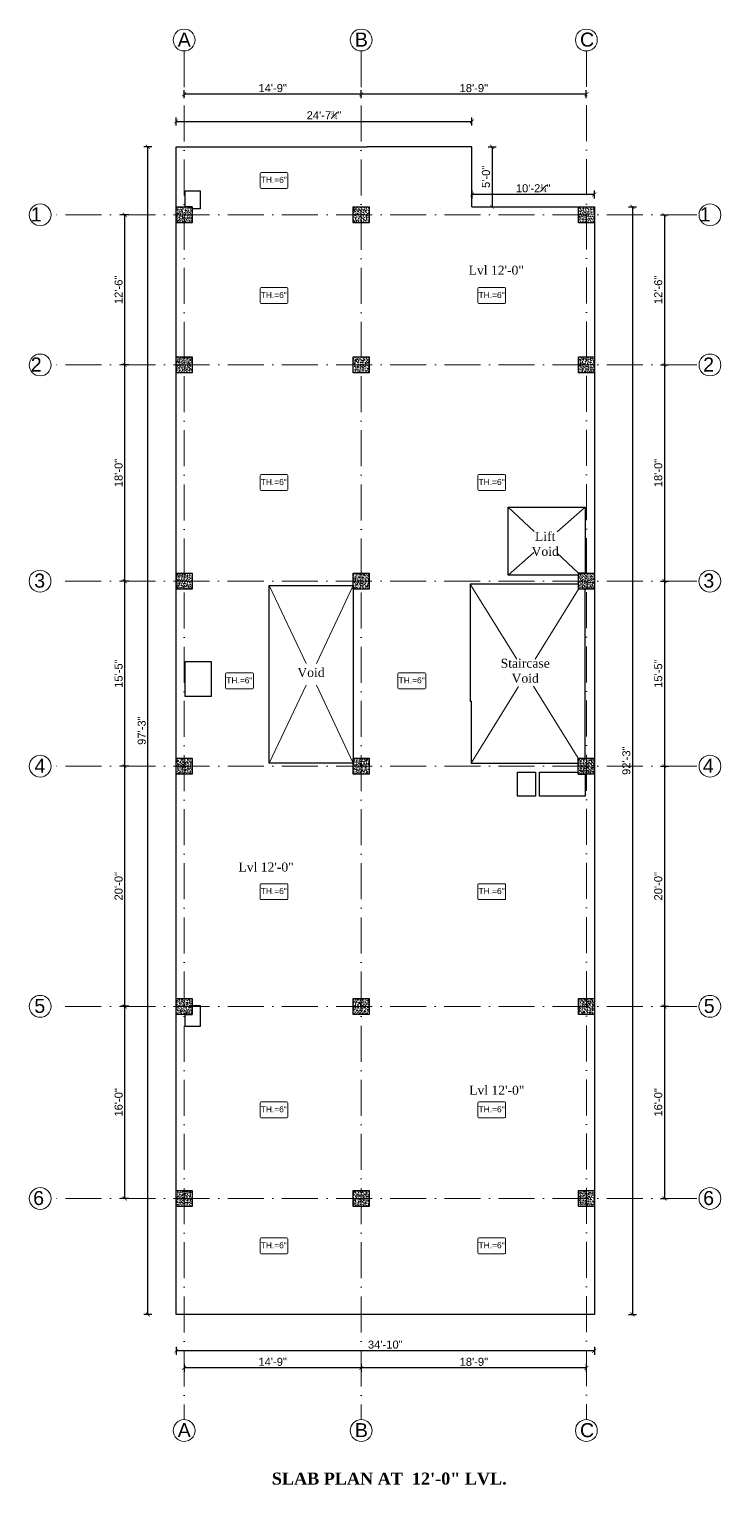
# Model space of a CAD drawing. Header units: inches. Extents: x 10755 to 33653, y -10992 to 10708.
# Drawn here: x 12774 to 13466, y 3460 to 4915 of the extents above; entities that cross this region are included whole.
import ezdxf

# ---------------------------------------------------------------- set-up
doc = ezdxf.new("R2010")
doc.units = ezdxf.units.IN
doc.header["$MEASUREMENT"] = 0
doc.linetypes.add('ACAD_ISO03W100', pattern=[30, 12, -18])
doc.linetypes.add('ACAD_ISO10W100', pattern=[18, 12, -3, 0, -3])
for name, color, linetype, lineweight in [('centerline', 9, 'ACAD_ISO10W100', 5), ('col', 1, 'Continuous', 30), ('dimension center - 8', 134, 'Continuous', 13), ('dimension element- 8', 5, 'Continuous', 13), ('DIMINSION', 5, 'Continuous', 15), ('hatch- rcc', 252, 'Continuous', 5), ('hidden', 52, 'ACAD_ISO03W100', 13), ('rcc slab', 14, 'Continuous', 30), ('Text', 150, 'Continuous', 18), ('text-1-8', 6, 'Continuous', 13), ('wall', 1, 'Continuous', 35)]:
    doc.layers.add(name, color=color, linetype=linetype, lineweight=lineweight)
doc.layers.add('T-TEXT', color=230, linetype='Continuous')
doc.layers.get('DIMINSION').off()
doc.styles.get("Standard").update_dxf_attribs({"font": 'arial.ttf'})
doc.styles.add('suren', font='times.ttf', dxfattribs={"height": 4})
doc.styles.add('Times New Roman', font='times.ttf')
doc.styles.add('titles', font='verdana.ttf')
doc.dimstyles.new('S8', dxfattribs={"dimscale": 8, "dimtxt": 1, "dimasz": 0.5, "dimexe": 0.5, "dimexo": 0.5, "dimgap": 0.25, "dimtad": 1, "dimzin": 3, "dimdsep": 46, "dimlunit": 4, "dimtxsty": 'Standard', "dimblk": 'ARCHTICK', "dimcen": 0, "dimclrd": 256, "dimclre": 256, "dimclrt": 6, "dimadec": 0, "dimazin": 0, "dimtfac": 0.5, "dimtix": 1, "dimtmove": 1, "dimatfit": 3, "dimfxl": 0.5, "dimfxlon": 1, "dimfrac": 1, "dimtolj": 1, "dimtzin": 0, "dimarcsym": 1})

# ---------------------------------------------------------------- blocks, each defined once
blk = doc.blocks.new('ETERWEWE')
at = {"layer": 'hatch- rcc', "linetype": 'Continuous', "ltscale": 30}
h = blk.add_hatch(dxfattribs=at)
h.set_pattern_fill('AR-CONC', color=256, scale=0.5, style=0)
h.set_pattern_definition([(50, (0, 0), (3.586300913, -0.313760675), [0.375, -4.125]), (355, (0, 0), (-0.69375667, 3.76096067), [0.3, -3.3]), (100.4514445, (0.299, -0.026), (2.89254423, 3.447199955), [0.31870096, -3.50571056]), (46.1842, (0, 1), (5.33620665, -0.8275964), [0.5625, -6.1875]), (96.6356355, (0.4447, 0.931), (4.67330973, 4.870593), [0.47805171, -5.2585688]), (351.184164, (0, 1), (4.67330973, 4.870593), [0.45, -4.95]), (21, (0.5, 0.75), (2.98453526, -2.013094453), [0.375, -4.125]), (326, (0.5, 0.75), (1.21657666, 3.625750225), [0.3, -3.3]), (71.4514447, (0.7487, 0.5822), (4.20111188, 1.612655764), [0.31870095, -3.50571056]), (37.5, (0, 0), (0.060799277, 1.664469269), [0, -3.26, 0, -3.35, 0, -3.3125]), (7.5, (0, 0), (1.315347687, 1.97205856), [0, -1.91, 0, -3.185, 0, -1.2625]), (327.5, (-1.115, 0), (2.669112181, -0.112774359), [0, -1.25, 0, -3.9, 0, -5.175]), (317.5, (-1.615, 0), (2.915930847, 0.50052491), [0, -1.625, 0, -2.59, 0, -3.675])])
h.paths.add_polyline_path([(159423.2, -3794.6), (159439.2, -3794.6), (159439.2, -3778.6), (159423.2, -3778.6)])
at = {"layer": 'col', "linetype": 'Continuous', "ltscale": 30}
blk.add_lwpolyline([(159423.2, -3794.6), (159423.2, -3778.6), (159439.2, -3778.6), (159439.2, -3794.6), (159423.2, -3794.6)], dxfattribs=at)
blk = doc.blocks.new('wewerrr')
at = {"layer": 'DIMINSION', "linetype": 'Continuous'}
for p in [(16886.6, 33.2), (16886.6, 33.2), (17063.6, 33.2), (17063.6, 33.2), (17288.6, 33.2), (17288.6, 33.2), (16886.6, -116.8), (16886.6, -116.8), (17063.6, -116.8), (17063.6, -116.8), (17288.6, -116.8), (17288.6, -116.8), (16886.6, -332.8), (16886.6, -332.8), (17063.6, -332.8), (17063.6, -332.8), (17288.6, -332.8), (17288.6, -332.8), (16886.6, -517.8), (16886.6, -517.8), (17063.6, -517.8), (17063.6, -517.8), (17288.5, -517.8), (17288.5, -517.8), (16886.6, -757.8), (16886.6, -757.8), (17063.6, -757.8), (17063.6, -757.8), (17288.6, -757.8), (17288.6, -757.8), (16886.6, -949.8), (16886.6, -949.8), (17063.6, -949.8), (17063.6, -949.8), (17288.6, -949.8), (17288.6, -949.8)]:
    blk.add_blockref('ETERWEWE', p, dxfattribs=at)
blk = doc.blocks.new('_ArchTick')
at = {"color": 0, "const_width": 0.15}
blk.add_lwpolyline([(-0.5, -0.5), (0.5, 0.5)], dxfattribs=at)
blk = doc.blocks.new('*D1450')
at = {"layer": 'Defpoints', "color": 0, "transparency": 16777216}
for p in [(13216.8, 4822.7), (12921.2, 4797.3), (13216.8, 4797.3)]:
    blk.add_point(p, dxfattribs=at)
at = {"layer": 'dimension element- 8', "lineweight": -2, "transparency": 16777216}
for p, q in [((12921.2, 4818.7), (12921.2, 4826.7)), ((12921.2, 4822.7), (13216.8, 4822.7)), ((13216.8, 4818.7), (13216.8, 4826.7))]:
    blk.add_line(p, q, dxfattribs=at)
at = {"layer": 'dimension element- 8', "lineweight": -2, "transparency": 16777216, "xscale": 4, "yscale": 4, "zscale": 4, "rotation": 180}
blk.add_blockref('_ArchTick', (12921.2, 4822.7), dxfattribs=at)
at = {"layer": 'dimension element- 8', "lineweight": -2, "transparency": 16777216, "xscale": 4, "yscale": 4, "zscale": 4}
blk.add_blockref('_ArchTick', (13216.8, 4822.7), dxfattribs=at)
at = {"layer": 'dimension element- 8', "color": 6, "transparency": 16777216, "insert": (13069, 4828.8), "char_height": 8, "attachment_point": 5}
blk.add_mtext('\\A1;24\'-7{\\H0.500000x;\\S3#4;}"', dxfattribs=at)
blk = doc.blocks.new('*D1451')
at = {"layer": 'Defpoints', "color": 0, "transparency": 16777216}
for p in [(13339.1, 4737.3), (13339.1, 3630.3), (13377.2, 3630.3)]:
    blk.add_point(p, dxfattribs=at)
at = {"layer": 'dimension element- 8', "lineweight": -2, "transparency": 16777216}
for p, q in [((13373.2, 4737.3), (13381.2, 4737.3)), ((13377.2, 4737.3), (13377.2, 3630.3)), ((13373.2, 3630.3), (13381.2, 3630.3))]:
    blk.add_line(p, q, dxfattribs=at)
at = {"layer": 'dimension element- 8', "lineweight": -2, "transparency": 16777216, "xscale": 4, "yscale": 4, "zscale": 4}
for p, rotation in [((13377.2, 4737.3), 90), ((13377.2, 3630.3), 270)]:
    blk.add_blockref('_ArchTick', p, dxfattribs=dict(at, rotation=rotation))
at = {"layer": 'dimension element- 8', "color": 6, "transparency": 16777216, "insert": (13371.1, 4183.8), "char_height": 8, "attachment_point": 5, "rotation": 90}
blk.add_mtext('\\A1;92\'-3"', dxfattribs=at)
blk = doc.blocks.new('*D1452')
at = {"layer": 'Defpoints', "color": 0, "transparency": 16777216}
for p in [(13339.1, 3642.3), (12921.2, 3630.3), (12921.2, 3594.1)]:
    blk.add_point(p, dxfattribs=at)
at = {"layer": 'dimension element- 8', "lineweight": -2, "transparency": 16777216}
for p, q in [((12921.2, 3598.1), (12921.2, 3590.1)), ((13339.1, 3594.1), (12921.2, 3594.1)), ((13339.1, 3598.1), (13339.1, 3590.1))]:
    blk.add_line(p, q, dxfattribs=at)
at = {"layer": 'dimension element- 8', "lineweight": -2, "transparency": 16777216, "xscale": 4, "yscale": 4, "zscale": 4, "rotation": 180}
blk.add_blockref('_ArchTick', (12921.2, 3594.1), dxfattribs=at)
at = {"layer": 'dimension element- 8', "lineweight": -2, "transparency": 16777216, "xscale": 4, "yscale": 4, "zscale": 4}
blk.add_blockref('_ArchTick', (13339.1, 3594.1), dxfattribs=at)
at = {"layer": 'dimension element- 8', "color": 6, "transparency": 16777216, "insert": (13130.2, 3600.2), "char_height": 8, "attachment_point": 5}
blk.add_mtext('\\A1;34\'-10"', dxfattribs=at)
blk = doc.blocks.new('*D1453')
at = {"layer": 'Defpoints', "color": 0, "transparency": 16777216}
for p in [(12893, 4797.3), (12921.2, 4797.3), (12921.2, 3630.3)]:
    blk.add_point(p, dxfattribs=at)
at = {"layer": 'dimension element- 8', "lineweight": -2, "transparency": 16777216}
for p, q in [((12897, 4797.3), (12889, 4797.3)), ((12893, 3630.3), (12893, 4797.3)), ((12897, 3630.3), (12889, 3630.3))]:
    blk.add_line(p, q, dxfattribs=at)
at = {"layer": 'dimension element- 8', "lineweight": -2, "transparency": 16777216, "xscale": 4, "yscale": 4, "zscale": 4}
for p, rotation in [((12893, 4797.3), 90), ((12893, 3630.3), 270)]:
    blk.add_blockref('_ArchTick', p, dxfattribs=dict(at, rotation=rotation))
at = {"layer": 'dimension element- 8', "color": 6, "transparency": 16777216, "insert": (12886.9, 4213.8), "char_height": 8, "attachment_point": 5, "rotation": 90}
blk.add_mtext('\\A1;97\'-3"', dxfattribs=at)
blk = doc.blocks.new('*D1720')
at = {"layer": 'Defpoints', "color": 0, "transparency": 16777216}
for p in [(13366.8, 4729.3), (13366.8, 4579.3), (13409.1, 4579.3)]:
    blk.add_point(p, dxfattribs=at)
at = {"layer": 'dimension center - 8', "lineweight": -2, "transparency": 16777216}
for p, q in [((13405.1, 4729.3), (13413.1, 4729.3)), ((13409.1, 4729.3), (13409.1, 4579.3)), ((13405.1, 4579.3), (13413.1, 4579.3))]:
    blk.add_line(p, q, dxfattribs=at)
at = {"layer": 'dimension center - 8', "lineweight": -2, "transparency": 16777216, "xscale": 4, "yscale": 4, "zscale": 4}
for p, rotation in [((13409.1, 4729.3), 90), ((13409.1, 4579.3), 270)]:
    blk.add_blockref('_ArchTick', p, dxfattribs=dict(at, rotation=rotation))
at = {"layer": 'dimension center - 8', "color": 6, "transparency": 16777216, "insert": (13403, 4654.3), "char_height": 8, "attachment_point": 5, "rotation": 90}
blk.add_mtext('\\A1;12\'-6"', dxfattribs=at)
blk = doc.blocks.new('*D1716')
at = {"layer": 'Defpoints', "color": 0, "transparency": 16777216}
for p in [(13366.8, 4579.3), (13360, 4363.3), (13409.1, 4363.3)]:
    blk.add_point(p, dxfattribs=at)
at = {"layer": 'dimension center - 8', "lineweight": -2, "transparency": 16777216}
for p, q in [((13405.1, 4579.3), (13413.1, 4579.3)), ((13409.1, 4579.3), (13409.1, 4363.3)), ((13405.1, 4363.3), (13413.1, 4363.3))]:
    blk.add_line(p, q, dxfattribs=at)
at = {"layer": 'dimension center - 8', "lineweight": -2, "transparency": 16777216, "xscale": 4, "yscale": 4, "zscale": 4}
for p, rotation in [((13409.1, 4579.3), 90), ((13409.1, 4363.3), 270)]:
    blk.add_blockref('_ArchTick', p, dxfattribs=dict(at, rotation=rotation))
at = {"layer": 'dimension center - 8', "color": 6, "transparency": 16777216, "insert": (13403, 4471.3), "char_height": 8, "attachment_point": 5, "rotation": 90}
blk.add_mtext('\\A1;18\'-0"', dxfattribs=at)
blk = doc.blocks.new('*D1717')
at = {"layer": 'Defpoints', "color": 0, "transparency": 16777216}
for p in [(13360, 4363.3), (13361.4, 4178.3), (13409.1, 4178.3)]:
    blk.add_point(p, dxfattribs=at)
at = {"layer": 'dimension center - 8', "lineweight": -2, "transparency": 16777216}
for p, q in [((13405.1, 4363.3), (13413.1, 4363.3)), ((13409.1, 4363.3), (13409.1, 4178.3)), ((13405.1, 4178.3), (13413.1, 4178.3))]:
    blk.add_line(p, q, dxfattribs=at)
at = {"layer": 'dimension center - 8', "lineweight": -2, "transparency": 16777216, "xscale": 4, "yscale": 4, "zscale": 4}
for p, rotation in [((13409.1, 4363.3), 90), ((13409.1, 4178.3), 270)]:
    blk.add_blockref('_ArchTick', p, dxfattribs=dict(at, rotation=rotation))
at = {"layer": 'dimension center - 8', "color": 6, "transparency": 16777216, "insert": (13403, 4270.8), "char_height": 8, "attachment_point": 5, "rotation": 90}
blk.add_mtext('\\A1;15\'-5"', dxfattribs=at)
blk = doc.blocks.new('*D1718')
at = {"layer": 'Defpoints', "color": 0, "transparency": 16777216}
for p in [(13361.4, 4178.3), (13361, 3938.3), (13409.1, 3938.3)]:
    blk.add_point(p, dxfattribs=at)
at = {"layer": 'dimension center - 8', "lineweight": -2, "transparency": 16777216}
for p, q in [((13405.1, 4178.3), (13413.1, 4178.3)), ((13409.1, 4178.3), (13409.1, 3938.3)), ((13405.1, 3938.3), (13413.1, 3938.3))]:
    blk.add_line(p, q, dxfattribs=at)
at = {"layer": 'dimension center - 8', "lineweight": -2, "transparency": 16777216, "xscale": 4, "yscale": 4, "zscale": 4}
for p, rotation in [((13409.1, 4178.3), 90), ((13409.1, 3938.3), 270)]:
    blk.add_blockref('_ArchTick', p, dxfattribs=dict(at, rotation=rotation))
at = {"layer": 'dimension center - 8', "color": 6, "transparency": 16777216, "insert": (13403, 4058.3), "char_height": 8, "attachment_point": 5, "rotation": 90}
blk.add_mtext('\\A1;20\'-0"', dxfattribs=at)
blk = doc.blocks.new('*D1719')
at = {"layer": 'Defpoints', "color": 0, "transparency": 16777216}
for p in [(13361, 3938.3), (13361.1, 3746.3), (13409.1, 3746.3)]:
    blk.add_point(p, dxfattribs=at)
at = {"layer": 'dimension center - 8', "lineweight": -2, "transparency": 16777216}
for p, q in [((13405.1, 3938.3), (13413.1, 3938.3)), ((13409.1, 3938.3), (13409.1, 3746.3)), ((13405.1, 3746.3), (13413.1, 3746.3))]:
    blk.add_line(p, q, dxfattribs=at)
at = {"layer": 'dimension center - 8', "lineweight": -2, "transparency": 16777216, "xscale": 4, "yscale": 4, "zscale": 4}
for p, rotation in [((13409.1, 3938.3), 90), ((13409.1, 3746.3), 270)]:
    blk.add_blockref('_ArchTick', p, dxfattribs=dict(at, rotation=rotation))
at = {"layer": 'dimension center - 8', "color": 6, "transparency": 16777216, "insert": (13403, 3842.3), "char_height": 8, "attachment_point": 5, "rotation": 90}
blk.add_mtext('\\A1;16\'-0"', dxfattribs=at)
blk = doc.blocks.new('*D1746')
at = {"layer": 'Defpoints', "color": 0, "transparency": 16777216}
for p in [(12869.9, 3938.3), (12905.7, 3938.3), (12905.7, 3746.3)]:
    blk.add_point(p, dxfattribs=at)
at = {"layer": 'dimension center - 8', "lineweight": -2, "transparency": 16777216}
for p, q in [((12873.9, 3938.3), (12865.9, 3938.3)), ((12869.9, 3746.3), (12869.9, 3938.3)), ((12873.9, 3746.3), (12865.9, 3746.3))]:
    blk.add_line(p, q, dxfattribs=at)
at = {"layer": 'dimension center - 8', "lineweight": -2, "transparency": 16777216, "xscale": 4, "yscale": 4, "zscale": 4}
for p, rotation in [((12869.9, 3938.3), 90), ((12869.9, 3746.3), 270)]:
    blk.add_blockref('_ArchTick', p, dxfattribs=dict(at, rotation=rotation))
at = {"layer": 'dimension center - 8', "color": 6, "transparency": 16777216, "insert": (12863.8, 3842.3), "char_height": 8, "attachment_point": 5, "rotation": 90}
blk.add_mtext('\\A1;16\'-0"', dxfattribs=at)
blk = doc.blocks.new('*D1747')
at = {"layer": 'Defpoints', "color": 0, "transparency": 16777216}
for p in [(12869.9, 4178.3), (12905.4, 4178.3), (12905.7, 3938.3)]:
    blk.add_point(p, dxfattribs=at)
at = {"layer": 'dimension center - 8', "lineweight": -2, "transparency": 16777216}
for p, q in [((12873.9, 4178.3), (12865.9, 4178.3)), ((12869.9, 3938.3), (12869.9, 4178.3)), ((12873.9, 3938.3), (12865.9, 3938.3))]:
    blk.add_line(p, q, dxfattribs=at)
at = {"layer": 'dimension center - 8', "lineweight": -2, "transparency": 16777216, "xscale": 4, "yscale": 4, "zscale": 4}
for p, rotation in [((12869.9, 4178.3), 90), ((12869.9, 3938.3), 270)]:
    blk.add_blockref('_ArchTick', p, dxfattribs=dict(at, rotation=rotation))
at = {"layer": 'dimension center - 8', "color": 6, "transparency": 16777216, "insert": (12863.8, 4058.3), "char_height": 8, "attachment_point": 5, "rotation": 90}
blk.add_mtext('\\A1;20\'-0"', dxfattribs=at)
blk = doc.blocks.new('*D1748')
at = {"layer": 'Defpoints', "color": 0, "transparency": 16777216}
for p in [(12869.9, 4363.3), (12905.4, 4363.3), (12905.4, 4178.3)]:
    blk.add_point(p, dxfattribs=at)
at = {"layer": 'dimension center - 8', "lineweight": -2, "transparency": 16777216}
for p, q in [((12873.9, 4363.3), (12865.9, 4363.3)), ((12869.9, 4178.3), (12869.9, 4363.3)), ((12873.9, 4178.3), (12865.9, 4178.3))]:
    blk.add_line(p, q, dxfattribs=at)
at = {"layer": 'dimension center - 8', "lineweight": -2, "transparency": 16777216, "xscale": 4, "yscale": 4, "zscale": 4}
for p, rotation in [((12869.9, 4363.3), 90), ((12869.9, 4178.3), 270)]:
    blk.add_blockref('_ArchTick', p, dxfattribs=dict(at, rotation=rotation))
at = {"layer": 'dimension center - 8', "color": 6, "transparency": 16777216, "insert": (12863.8, 4270.8), "char_height": 8, "attachment_point": 5, "rotation": 90}
blk.add_mtext('\\A1;15\'-5"', dxfattribs=at)
blk = doc.blocks.new('*D1749')
at = {"layer": 'Defpoints', "color": 0, "transparency": 16777216}
for p in [(12869.9, 4579.3), (12906.6, 4579.3), (12905.4, 4363.3)]:
    blk.add_point(p, dxfattribs=at)
at = {"layer": 'dimension center - 8', "lineweight": -2, "transparency": 16777216}
for p, q in [((12873.9, 4579.3), (12865.9, 4579.3)), ((12869.9, 4363.3), (12869.9, 4579.3)), ((12873.9, 4363.3), (12865.9, 4363.3))]:
    blk.add_line(p, q, dxfattribs=at)
at = {"layer": 'dimension center - 8', "lineweight": -2, "transparency": 16777216, "xscale": 4, "yscale": 4, "zscale": 4}
for p, rotation in [((12869.9, 4579.3), 90), ((12869.9, 4363.3), 270)]:
    blk.add_blockref('_ArchTick', p, dxfattribs=dict(at, rotation=rotation))
at = {"layer": 'dimension center - 8', "color": 6, "transparency": 16777216, "insert": (12863.8, 4471.3), "char_height": 8, "attachment_point": 5, "rotation": 90}
blk.add_mtext('\\A1;18\'-0"', dxfattribs=at)
blk = doc.blocks.new('*D1750')
at = {"layer": 'Defpoints', "color": 0, "transparency": 16777216}
for p in [(12869.9, 4729.3), (12906.9, 4729.3), (12906.6, 4579.3)]:
    blk.add_point(p, dxfattribs=at)
at = {"layer": 'dimension center - 8', "lineweight": -2, "transparency": 16777216}
for p, q in [((12873.9, 4729.3), (12865.9, 4729.3)), ((12869.9, 4579.3), (12869.9, 4729.3)), ((12873.9, 4579.3), (12865.9, 4579.3))]:
    blk.add_line(p, q, dxfattribs=at)
at = {"layer": 'dimension center - 8', "lineweight": -2, "transparency": 16777216, "xscale": 4, "yscale": 4, "zscale": 4}
for p, rotation in [((12869.9, 4729.3), 90), ((12869.9, 4579.3), 270)]:
    blk.add_blockref('_ArchTick', p, dxfattribs=dict(at, rotation=rotation))
at = {"layer": 'dimension center - 8', "color": 6, "transparency": 16777216, "insert": (12863.8, 4654.3), "char_height": 8, "attachment_point": 5, "rotation": 90}
blk.add_mtext('\\A1;12\'-6"', dxfattribs=at)
blk = doc.blocks.new('*D1774')
at = {"layer": 'Defpoints', "color": 0, "transparency": 16777216}
for p in [(13106.2, 4849.8), (13106.2, 4793.2), (13331.1, 4793.2)]:
    blk.add_point(p, dxfattribs=at)
at = {"layer": 'dimension center - 8', "lineweight": -2, "transparency": 16777216}
for p, q in [((13106.2, 4845.8), (13106.2, 4853.8)), ((13331.1, 4849.8), (13106.2, 4849.8)), ((13331.1, 4845.8), (13331.1, 4853.8))]:
    blk.add_line(p, q, dxfattribs=at)
at = {"layer": 'dimension center - 8', "lineweight": -2, "transparency": 16777216, "xscale": 4, "yscale": 4, "zscale": 4, "rotation": 180}
blk.add_blockref('_ArchTick', (13106.2, 4849.8), dxfattribs=at)
at = {"layer": 'dimension center - 8', "lineweight": -2, "transparency": 16777216, "xscale": 4, "yscale": 4, "zscale": 4}
blk.add_blockref('_ArchTick', (13331.1, 4849.8), dxfattribs=at)
at = {"layer": 'dimension center - 8', "color": 6, "transparency": 16777216, "insert": (13218.7, 4855.9), "char_height": 8, "attachment_point": 5}
blk.add_mtext('\\A1;18\'-9"', dxfattribs=at)
blk = doc.blocks.new('*D1775')
at = {"layer": 'Defpoints', "color": 0, "transparency": 16777216}
for p in [(12929.2, 4849.8), (12929.2, 4793.2), (13106.2, 4793.2)]:
    blk.add_point(p, dxfattribs=at)
at = {"layer": 'dimension center - 8', "lineweight": -2, "transparency": 16777216}
for p, q in [((12929.2, 4845.8), (12929.2, 4853.8)), ((13106.2, 4849.8), (12929.2, 4849.8)), ((13106.2, 4845.8), (13106.2, 4853.8))]:
    blk.add_line(p, q, dxfattribs=at)
at = {"layer": 'dimension center - 8', "lineweight": -2, "transparency": 16777216, "xscale": 4, "yscale": 4, "zscale": 4, "rotation": 180}
blk.add_blockref('_ArchTick', (12929.2, 4849.8), dxfattribs=at)
at = {"layer": 'dimension center - 8', "lineweight": -2, "transparency": 16777216, "xscale": 4, "yscale": 4, "zscale": 4}
blk.add_blockref('_ArchTick', (13106.2, 4849.8), dxfattribs=at)
at = {"layer": 'dimension center - 8', "color": 6, "transparency": 16777216, "insert": (13017.7, 4855.9), "char_height": 8, "attachment_point": 5}
blk.add_mtext('\\A1;14\'-9"', dxfattribs=at)
blk = doc.blocks.new('*D1786')
at = {"layer": 'Defpoints', "color": 0, "transparency": 16777216}
for p in [(13106.2, 3621.4), (13331.1, 3621.4), (13106.2, 3576.9)]:
    blk.add_point(p, dxfattribs=at)
at = {"layer": 'dimension center - 8', "lineweight": -2, "transparency": 16777216}
for p, q in [((13106.2, 3580.9), (13106.2, 3572.9)), ((13331.1, 3580.9), (13331.1, 3572.9)), ((13331.1, 3576.9), (13106.2, 3576.9))]:
    blk.add_line(p, q, dxfattribs=at)
at = {"layer": 'dimension center - 8', "lineweight": -2, "transparency": 16777216, "xscale": 4, "yscale": 4, "zscale": 4, "rotation": 180}
blk.add_blockref('_ArchTick', (13106.2, 3576.9), dxfattribs=at)
at = {"layer": 'dimension center - 8', "lineweight": -2, "transparency": 16777216, "xscale": 4, "yscale": 4, "zscale": 4}
blk.add_blockref('_ArchTick', (13331.1, 3576.9), dxfattribs=at)
at = {"layer": 'dimension center - 8', "color": 6, "transparency": 16777216, "insert": (13218.7, 3583), "char_height": 8, "attachment_point": 5}
blk.add_mtext('\\A1;18\'-9"', dxfattribs=at)
blk = doc.blocks.new('*D1787')
at = {"layer": 'Defpoints', "color": 0, "transparency": 16777216}
for p in [(12929.2, 3618.1), (13106.2, 3621.4), (12929.2, 3576.9)]:
    blk.add_point(p, dxfattribs=at)
at = {"layer": 'dimension center - 8', "lineweight": -2, "transparency": 16777216}
for p, q in [((12929.2, 3580.9), (12929.2, 3572.9)), ((13106.2, 3580.9), (13106.2, 3572.9)), ((13106.2, 3576.9), (12929.2, 3576.9))]:
    blk.add_line(p, q, dxfattribs=at)
at = {"layer": 'dimension center - 8', "lineweight": -2, "transparency": 16777216, "xscale": 4, "yscale": 4, "zscale": 4, "rotation": 180}
blk.add_blockref('_ArchTick', (12929.2, 3576.9), dxfattribs=at)
at = {"layer": 'dimension center - 8', "lineweight": -2, "transparency": 16777216, "xscale": 4, "yscale": 4, "zscale": 4}
blk.add_blockref('_ArchTick', (13106.2, 3576.9), dxfattribs=at)
at = {"layer": 'dimension center - 8', "color": 6, "transparency": 16777216, "insert": (13017.7, 3583), "char_height": 8, "attachment_point": 5}
blk.add_mtext('\\A1;14\'-9"', dxfattribs=at)
blk = doc.blocks.new('*D1912')
at = {"layer": 'Defpoints', "color": 0, "transparency": 16777216}
for p in [(13216.8, 4797.3), (13216.8, 4737.3), (13236.9, 4737.3)]:
    blk.add_point(p, dxfattribs=at)
at = {"layer": 'dimension element- 8', "lineweight": -2, "transparency": 16777216}
for p, q in [((13232.9, 4797.3), (13240.9, 4797.3)), ((13236.9, 4797.3), (13236.9, 4737.3)), ((13232.9, 4737.3), (13240.9, 4737.3))]:
    blk.add_line(p, q, dxfattribs=at)
at = {"layer": 'dimension element- 8', "lineweight": -2, "transparency": 16777216, "xscale": 4, "yscale": 4, "zscale": 4}
for p, rotation in [((13236.9, 4797.3), 90), ((13236.9, 4737.3), 270)]:
    blk.add_blockref('_ArchTick', p, dxfattribs=dict(at, rotation=rotation))
at = {"layer": 'dimension element- 8', "color": 6, "transparency": 16777216, "insert": (13230.8, 4767.3), "char_height": 8, "attachment_point": 5, "rotation": 90}
blk.add_mtext('\\A1;5\'-0"', dxfattribs=at)
blk = doc.blocks.new('*D1913')
at = {"layer": 'Defpoints', "color": 0, "transparency": 16777216}
for p in [(13216.9, 4749.7), (13216.9, 4737.2), (13339.1, 4737.3)]:
    blk.add_point(p, dxfattribs=at)
at = {"layer": 'dimension element- 8', "lineweight": -2, "transparency": 16777216}
for p, q in [((13216.9, 4745.7), (13216.9, 4753.7)), ((13339.1, 4749.7), (13216.9, 4749.7)), ((13339.1, 4745.7), (13339.1, 4753.7))]:
    blk.add_line(p, q, dxfattribs=at)
at = {"layer": 'dimension element- 8', "lineweight": -2, "transparency": 16777216, "xscale": 4, "yscale": 4, "zscale": 4, "rotation": 180}
blk.add_blockref('_ArchTick', (13216.9, 4749.7), dxfattribs=at)
at = {"layer": 'dimension element- 8', "lineweight": -2, "transparency": 16777216, "xscale": 4, "yscale": 4, "zscale": 4}
blk.add_blockref('_ArchTick', (13339.1, 4749.7), dxfattribs=at)
at = {"layer": 'dimension element- 8', "color": 6, "transparency": 16777216, "insert": (13278, 4755.8), "char_height": 8, "attachment_point": 5}
blk.add_mtext('\\A1;10\'-2{\\H0.500000x;\\S1#4;}"', dxfattribs=at)

msp = doc.modelspace()

# ---------------------------------------------------------------- linework, layer by layer
at = {"layer": 'centerline', "ltscale": 3}
for p, q in [((12929.191, 4892.752), (12929.191, 3525.235)), ((13106.191, 4892.752), (13106.191, 3525.235)), ((13331.138, 4893.069), (13331.138, 3525.235)), ((13441.651, 4729.274), (12796.298, 4729.274)), ((13441.649, 4579.274), (12796.296, 4579.274)), ((13441.535, 4363.274), (12796.182, 4363.274)), ((13441.649, 4178.274), (12796.296, 4178.274)), ((13441.603, 3938.274), (12796.251, 3938.274)), ((13441.649, 3746.274), (12796.296, 3746.274))]:
    msp.add_line(p, q, dxfattribs=at)
at = {"layer": 'centerline', "linetype": 'Continuous'}
for centre in [(12929.191, 4903.981), (13106.191, 4903.981), (13331.138, 4903.981), (12785.386, 4729.274), (13454.621, 4729.274), (12785.384, 4579.274), (13454.62, 4579.274), (12785.271, 4363.274), (13454.506, 4363.274), (12785.384, 4178.274), (13454.62, 4178.274), (12785.339, 3938.274), (13454.574, 3938.274), (12785.384, 3746.274), (13454.62, 3746.274), (12929.191, 3514.323), (13106.191, 3514.323), (13331.138, 3514.323)]:
    msp.add_circle(centre, 10.912, dxfattribs=at)
at = {"layer": 'dimension center - 8'}
for p, q in [((13253.053, 4437.126), (13278.883, 4412.857)), ((13302.091, 4412.486), (13330.053, 4437.126)), ((13253.053, 4369.274), (13278.546, 4391.739)), ((13301.754, 4391.368), (13323.14, 4371.274)), ((13014.152, 4358.774), (13051.006, 4280.938)), ((13061.336, 4280.938), (13098.191, 4358.774)), ((13214.968, 4360.274), (13261.681, 4285.078)), ((13323.14, 4355.274), (13279.928, 4285.117)), ((13014.152, 4181.287), (13051.006, 4259.122)), ((13061.336, 4259.122), (13098.191, 4181.287)), ((13263.275, 4258.08), (13215.968, 4181.274)), ((13278.437, 4258.106), (13323.06, 4186.274))]:
    msp.add_line(p, q, dxfattribs=at)
at = {"layer": 'hidden', "linetype": 'Continuous'}
for points in [[(13006.108, 4771.704), (13031.829, 4771.704, -0.41421356), (13032.829, 4770.704), (13032.829, 4756.751, -0.41421356), (13031.829, 4755.751), (13006.108, 4755.751, -0.41421356), (13005.108, 4756.751), (13005.108, 4770.704, -0.41421356)], [(13006.108, 4656.52), (13031.829, 4656.52, -0.41421356), (13032.829, 4655.52), (13032.829, 4641.566, -0.41421356), (13031.829, 4640.566), (13006.108, 4640.566, -0.41421356), (13005.108, 4641.566), (13005.108, 4655.52, -0.41421356)], [(13223.749, 4656.52), (13249.47, 4656.52, -0.41421356), (13250.47, 4655.52), (13250.47, 4641.566, -0.41421356), (13249.47, 4640.566), (13223.749, 4640.566, -0.41421356), (13222.749, 4641.566), (13222.749, 4655.52, -0.41421356)], [(13006.108, 4469.674), (13031.829, 4469.674, -0.41421356), (13032.829, 4468.674), (13032.829, 4454.721, -0.41421356), (13031.829, 4453.721), (13006.108, 4453.721, -0.41421356), (13005.108, 4454.721), (13005.108, 4468.674, -0.41421356)], [(13223.749, 4469.674), (13249.47, 4469.674, -0.41421356), (13250.47, 4468.674), (13250.47, 4454.721, -0.41421356), (13249.47, 4453.721), (13223.749, 4453.721, -0.41421356), (13222.749, 4454.721), (13222.749, 4468.674, -0.41421356)], [(12971.681, 4271.53), (12997.402, 4271.53, -0.41421356), (12998.402, 4270.53), (12998.402, 4256.577, -0.41421356), (12997.402, 4255.577), (12971.681, 4255.577, -0.41421356), (12970.681, 4256.577), (12970.681, 4270.53, -0.41421356)], [(13143.885, 4271.53), (13169.606, 4271.53, -0.41421356), (13170.606, 4270.53), (13170.606, 4256.577, -0.41421356), (13169.606, 4255.577), (13143.885, 4255.577, -0.41421356), (13142.885, 4256.577), (13142.885, 4270.53, -0.41421356)], [(13006.108, 4060.86), (13031.829, 4060.86, -0.41421356), (13032.829, 4059.86), (13032.829, 4045.907, -0.41421356), (13031.829, 4044.907), (13006.108, 4044.907, -0.41421356), (13005.108, 4045.907), (13005.108, 4059.86, -0.41421356)], [(13223.749, 4060.86), (13249.47, 4060.86, -0.41421356), (13250.47, 4059.86), (13250.47, 4045.907, -0.41421356), (13249.47, 4044.907), (13223.749, 4044.907, -0.41421356), (13222.749, 4045.907), (13222.749, 4059.86, -0.41421356)], [(13006.108, 3842.825), (13031.829, 3842.825, -0.41421356), (13032.829, 3841.825), (13032.829, 3827.872, -0.41421356), (13031.829, 3826.872), (13006.108, 3826.872, -0.41421356), (13005.108, 3827.872), (13005.108, 3841.825, -0.41421356)], [(13223.749, 3842.825), (13249.47, 3842.825, -0.41421356), (13250.47, 3841.825), (13250.47, 3827.872, -0.41421356), (13249.47, 3826.872), (13223.749, 3826.872, -0.41421356), (13222.749, 3827.872), (13222.749, 3841.825, -0.41421356)], [(13006.108, 3706.901), (13031.829, 3706.901, -0.41421356), (13032.829, 3705.901), (13032.829, 3691.948, -0.41421356), (13031.829, 3690.948), (13006.108, 3690.948, -0.41421356), (13005.108, 3691.948), (13005.108, 3705.901, -0.41421356)], [(13223.749, 3706.901), (13249.47, 3706.901, -0.41421356), (13250.47, 3705.901), (13250.47, 3691.948, -0.41421356), (13249.47, 3690.948), (13223.749, 3690.948, -0.41421356), (13222.749, 3691.948), (13222.749, 3705.901, -0.41421356)]]:
    msp.add_lwpolyline(points, format="xyb", close=True, dxfattribs=at)
at = {"layer": 'rcc slab'}
for points in [[(12921.191, 4797.274), (13112.191, 4797.274)], [(13216.863, 4737.274), (13338.768, 4737.274), (13339.14, 4737.274), (13339.14, 3630.274), (12921.191, 3630.274), (12921.191, 4797.274)], [(13216.863, 4737.274), (13216.849, 4797.274), (13112.193, 4797.274)], [(12930.193, 4737.274), (12930.193, 4753.274), (12945.193, 4753.274), (12945.193, 4735.274), (12937.194, 4735.274), (12937.193, 4737.274), (12930.193, 4737.274)], [(13112.191, 4737.274), (13112.191, 4737.274), (13114.193, 4737.274)], [(13323.14, 4369.274), (13253.053, 4369.274), (13253.053, 4437.126), (13330.053, 4437.126), (13330.053, 4371.274), (13323.14, 4371.274), (13323.14, 4369.274)], [(13214.968, 4360.274), (13214.968, 4243.275), (13215.968, 4243.275), (13215.968, 4181.274), (13323.061, 4181.274), (13323.061, 4186.278), (13330.061, 4186.275), (13330.061, 4355.274), (13323.14, 4355.274), (13323.14, 4360.274), (13214.968, 4360.275)], [(13323.069, 4172.279), (13323.068, 4170.279), (13329.99, 4170.279), (13329.99, 4148.279), (13284.249, 4148.279), (13284.249, 4172.275), (13323.069, 4172.275)], [(12937.193, 3939.274), (12945.193, 3939.274), (12945.193, 3918.274), (12930.193, 3918.274), (12930.193, 3930.274), (12937.193, 3930.274), (12937.193, 3939.274)]]:
    msp.add_lwpolyline(points, dxfattribs=at)
for points in [[(13098.191, 4181.287), (13014.152, 4181.287), (13014.152, 4358.774), (13098.191, 4358.774)], [(12930.193, 4282.781), (12956.191, 4282.781), (12956.191, 4247.789), (12930.193, 4247.789)], [(13262.249, 4172.274), (13280.249, 4172.274), (13280.249, 4148.275), (13262.249, 4148.275)]]:
    msp.add_lwpolyline(points, close=True, dxfattribs=at)

# ---------------------------------------------------------------- block references
at = {"layer": 'wall', "linetype": 'Continuous'}
msp.add_blockref('wewerrr', (-163388.658, 8482.67), dxfattribs=at)

# ---------------------------------------------------------------- texts
at = {"layer": 'T-TEXT', "ltscale": 100, "char_height": 14, "width": 12.94397, "style": 'suren'}
for s, insert, attachment_point in [('{\\fArial|b0|i0|c0|p34;A}', (12922.833, 4911.419), 1), ('{\\fArial|b0|i0|c0|p34;B}', (13099.833, 4911.419), 1), ('{\\fArial|b0|i0|c0|p34;C}', (13324.78, 4911.419), 1), ('{\\fArial|b0|i0|c0|p34;1}', (12786.873, 4736.712), 3), ('{\\fArial|b0|i0|c0|p34;1}', (13455.181, 4736.712), 3), ('{\\fArial|b0|i0|c0|p34;2}', (12786.871, 4586.712), 3), ('{\\fArial|b0|i0|c0|p34;2}', (13458.716, 4586.712), 3), ('{\\fArial|b0|i0|c0|p34;3}', (12790.314, 4370.712), 3), ('{\\fArial|b0|i0|c0|p34;3}', (13458.911, 4370.712), 3), ('{\\fArial|b0|i0|c0|p34;4}', (12790.628, 4185.712), 3), ('{\\fArial|b0|i0|c0|p34;4}', (13458.388, 4185.712), 3), ('{\\fArial|b0|i0|c0|p34;5}', (12790.441, 3945.712), 3), ('{\\fArial|b0|i0|c0|p34;5}', (13459.313, 3945.712), 3), ('{\\fArial|b0|i0|c0|p34;6}', (12789.284, 3753.712), 3), ('{\\fArial|b0|i0|c0|p34;6}', (13458.711, 3753.712), 3), ('{\\fArial|b0|i0|c0|p34;A}', (12922.833, 3521.761), 1), ('{\\fArial|b0|i0|c0|p34;B}', (13099.833, 3521.761), 1), ('{\\fArial|b0|i0|c0|p34;C}', (13324.78, 3521.761), 1)]:
    msp.add_mtext(s, dxfattribs=dict(at, insert=insert, attachment_point=attachment_point))
at = {"layer": 'Text', "char_height": 6, "width": 11.82801, "attachment_point": 8}
for insert in [(13018.798, 4761.203), (13018.798, 4646.018), (13236.439, 4646.018), (13018.798, 4459.173), (13236.439, 4459.173), (12984.371, 4261.028), (13156.575, 4261.028), (13018.798, 4050.359), (13236.439, 4050.359), (13018.798, 3832.323), (13236.439, 3832.323), (13018.798, 3696.4), (13236.439, 3696.4)]:
    msp.add_mtext('\\A1;TH.=6"', dxfattribs=dict(at, insert=insert))
at = {"layer": 'text-1-8', "char_height": 9, "width": 312.13211, "attachment_point": 7, "style": 'titles'}
for s, insert in [('{\\fTimes New Roman|b0|i0|c0|p18;Lvl 12\'-0"}', (13213.529, 4669.331)), ('\\pxqc;{\\fTimes New Roman|b0|i0|c0|p18;Lift \\PVoid}', (13133.934, 4388.259)), ('\\pxqc;{\\fTimes New Roman|b0|i0|c0|p18;Staircase \\PVoid}', (13113.943, 4261.478)), ('{\\fTimes New Roman|b0|i0|c0|p18;Void}', (13042.374, 4267.262)), ('{\\fTimes New Roman|b0|i0|c0|p18;Lvl 12\'-0"}', (12983.538, 4072.844)), ('{\\fTimes New Roman|b0|i0|c0|p18;Lvl 12\'-0"}', (13214.035, 3849.875))]:
    msp.add_mtext(s, dxfattribs=dict(at, insert=insert))
at = {"layer": 'text-1-8', "insert": (13302.386, 3472.324), "char_height": 12, "width": 290.03879, "attachment_point": 3, "line_spacing_factor": 0.938532, "style": 'Times New Roman'}
msp.add_mtext('\\pxql;{\\fTimes New Roman|b1|i0|c0|p18; SLAB PLAN AT  12\'-0" LVL.}', dxfattribs=at)

# ---------------------------------------------------------------- dimensions: what is measured, and where the dimension line sits
at = {"layer": 'dimension center - 8'}
for base, p1, p2, picture, middle in [((12929.191, 4849.798), (13106.189, 4793.185), (12929.191, 4793.185), '*D1775', (13017.69, 4855.882)), ((13106.189, 4849.798), (13331.138, 4793.184), (13106.189, 4793.185), '*D1774', (13218.664, 4855.882)), ((12929.191, 3576.941), (13106.191, 3621.449), (12929.191, 3618.132), '*D1787', (13017.691, 3583.026)), ((13106.191, 3576.941), (13331.138, 3621.449), (13106.191, 3621.449), '*D1786', (13218.665, 3583.026))]:
    dim = msp.add_linear_dim(base=base, p1=p1, p2=p2, dimstyle='S8', dxfattribs=at)
    dim.commit()
    dim.dimension.update_dxf_attribs({"geometry": picture, "text_midpoint": middle})
for base, p1, p2, picture, middle in [((12869.916, 4729.274), (12906.572, 4579.274), (12906.92, 4729.274), '*D1750', (12863.832, 4654.274)), ((13409.114, 4579.274), (13366.81, 4729.274), (13366.81, 4579.274), '*D1720', (13403.03, 4654.274)), ((12869.916, 4579.274), (12905.392, 4363.274), (12906.572, 4579.274), '*D1749', (12863.832, 4471.274)), ((13409.114, 4363.274), (13366.81, 4579.274), (13360.042, 4363.274), '*D1716', (13403.03, 4471.274)), ((12869.916, 4363.274), (12905.372, 4178.274), (12905.392, 4363.274), '*D1748', (12863.832, 4270.774)), ((13409.114, 4178.274), (13360.042, 4363.274), (13361.447, 4178.274), '*D1717', (13403.03, 4270.774)), ((12869.916, 4178.274), (12905.686, 3938.274), (12905.372, 4178.274), '*D1747', (12863.832, 4058.274)), ((13409.114, 3938.274), (13361.447, 4178.274), (13361.031, 3938.274), '*D1718', (13403.03, 4058.274)), ((12869.916, 3938.274), (12905.686, 3746.274), (12905.686, 3938.274), '*D1746', (12863.832, 3842.274)), ((13409.114, 3746.274), (13361.031, 3938.274), (13361.056, 3746.274), '*D1719', (13403.03, 3842.274))]:
    dim = msp.add_linear_dim(base=base, p1=p1, p2=p2, angle=90, dimstyle='S8', dxfattribs=at)
    dim.commit()
    dim.dimension.update_dxf_attribs({"geometry": picture, "text_midpoint": middle})
at = {"layer": 'dimension element- 8'}
for base, p1, p2, picture, middle in [((13216.849, 4822.73), (12921.191, 4797.274), (13216.849, 4797.274), '*D1450', (13069.02, 4828.774)), ((13216.863, 4749.741), (13339.14, 4737.274), (13216.863, 4737.246), '*D1913', (13278.001, 4755.825)), ((12921.191, 3594.067), (13339.14, 3642.274), (12921.191, 3630.274), '*D1452', (13130.166, 3600.155))]:
    dim = msp.add_linear_dim(base=base, p1=p1, p2=p2, dimstyle='S8', dxfattribs=at)
    dim.commit()
    dim.dimension.update_dxf_attribs({"geometry": picture, "text_midpoint": middle})
for base, p1, p2, picture, middle in [((12892.997, 4797.274), (12921.191, 3630.274), (12921.191, 4797.274), '*D1453', (12886.91, 4213.774)), ((13236.895, 4737.274), (13216.849, 4797.298), (13216.849, 4737.274), '*D1912', (13230.811, 4767.286)), ((13377.162, 3630.274), (13339.14, 4737.274), (13339.14, 3630.274), '*D1451', (13371.075, 4183.774))]:
    dim = msp.add_linear_dim(base=base, p1=p1, p2=p2, angle=90, dimstyle='S8', dxfattribs=at)
    dim.commit()
    dim.dimension.update_dxf_attribs({"geometry": picture, "text_midpoint": middle})

doc.saveas('drawing.dxf')
